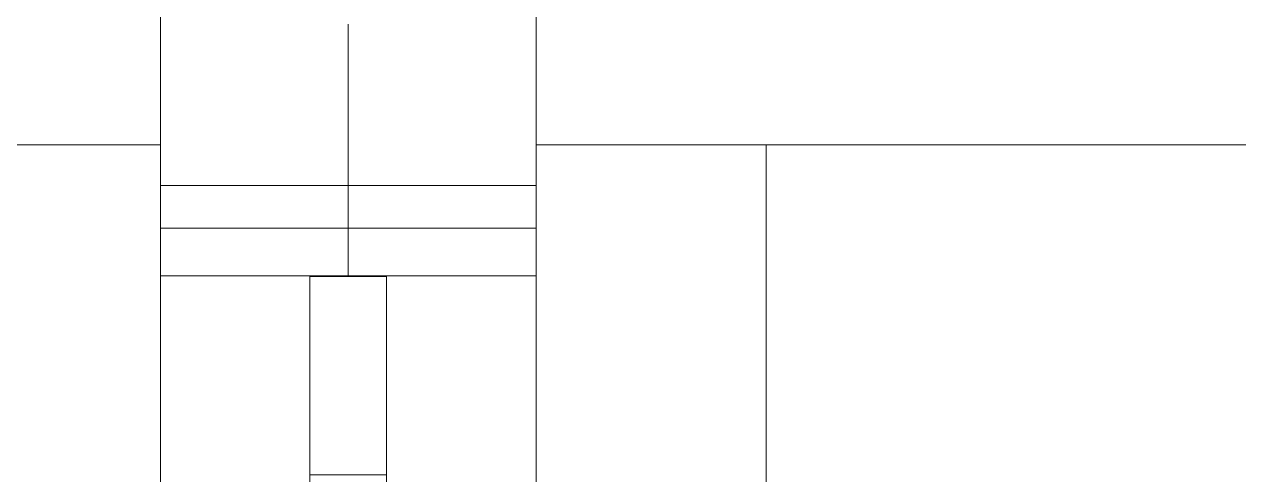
# Model space of a CAD drawing. Header units: millimetres. Extents: x -46169 to 237885, y -84465 to 18123.
# Drawn here: x 171384.9 to 171543.3, y -80546.3 to -80487.6 of the extents above; entities that cross this region are included whole.
import ezdxf

# ---------------------------------------------------------------- set-up
doc = ezdxf.new("R2010")
doc.units = ezdxf.units.MM
doc.header["$MEASUREMENT"] = 0
doc.linetypes.add('Wipeout_Contour', pattern=[1000, 0, -1000])
doc.layers.add('New_A-20-M_Floor_Slab', color=7, linetype='Continuous')
doc.layers.add('New_A-35-M_FFE_Fixed', color=7, linetype='Continuous')
doc.layers.add('New_A-35-M_FFE_Fixed_Pen_No__1', color=7, linetype='Continuous', lineweight=13)

# ---------------------------------------------------------------- blocks, each defined once
blk = doc.blocks.new('Section Elem_134_3', base_point=(129666.67, -84332.61))
at = {"color": 254, "linetype": 'Wipeout_Contour', "lineweight": 0, "ltscale": 3030493.053146351}
blk.add_wipeout([(171402.61, -80549.04), (171408.61, -80549.04), (171408.61, -80601.62), (171402.61, -80601.62), (171402.61, -80615.11), (171422.11, -80615.11), (171422.11, -80599.29), (171419.11, -80599.29), (171419.11, -80601.65), (171409.42, -80601.65), (171409.42, -80549.01), (171419.11, -80549.01), (171419.11, -80551.38), (171422.11, -80551.38), (171422.11, -80520.4), (171402.61, -80520.4)], dxfattribs=at).dxf.layer = 'New_A-20-M_Floor_Slab'
at = {"color": 254, "linetype": 'Wipeout_Contour', "lineweight": 0, "ltscale": 3030896.823076791}
blk.add_wipeout([(171432.11, -80599.29), (171432.11, -80615.11), (171451.61, -80615.11), (171451.61, -80601.62), (171445.61, -80601.62), (171445.61, -80549.04), (171451.61, -80549.04), (171451.61, -80520.4), (171432.11, -80520.4), (171432.11, -80551.38), (171435.11, -80551.38), (171435.11, -80549.01), (171444.8, -80549.01), (171444.8, -80601.65), (171435.11, -80601.65), (171435.11, -80599.29)], dxfattribs=at).dxf.layer = 'New_A-20-M_Floor_Slab'
blk = doc.blocks.new('Section Elem_141_3', base_point=(129666.67, -84332.61))
at = {"color": 254, "linetype": 'Wipeout_Contour', "lineweight": 0, "ltscale": 1134705.855847362}
blk.add_wipeout([(171402.61, -80346.96), (170901.61, -80346.96), (170901.61, -80503.33), (170931.61, -80503.33), (171372.61, -80503.33), (171402.61, -80503.33)], dxfattribs=at).dxf.layer = 'New_A-35-M_FFE_Fixed'
at = {"color": 254, "linetype": 'Wipeout_Contour', "lineweight": 0, "ltscale": 757587.981743}
blk.add_wipeout([(171422.11, -80525.7), (171432.11, -80525.7), (171432.11, -80520.48), (171422.11, -80520.48)], dxfattribs=at).dxf.layer = 'New_A-35-M_FFE_Fixed'
at = {"color": 254, "linetype": 'Wipeout_Contour', "lineweight": 0, "ltscale": 757489.238849}
blk.add_wipeout([(171427.11, -80487.59), (171402.61, -80487.59), (171402.61, -80494.61), (171427.11, -80494.61)], dxfattribs=at).dxf.layer = 'New_A-35-M_FFE_Fixed'
at = {"color": 254, "linetype": 'Wipeout_Contour', "lineweight": 0, "ltscale": 757533.902306}
blk.add_wipeout([(171402.61, -80503.33), (171372.61, -80503.33), (171372.61, -80647.33), (171402.61, -80647.33)], dxfattribs=at).dxf.layer = 'New_A-35-M_FFE_Fixed'
at = {"color": 254, "linetype": 'Wipeout_Contour', "lineweight": 0, "ltscale": 946979.11245}
blk.add_wipeout([(171427.11, -80520.4), (171422.11, -80520.4), (171422.11, -80520.48), (171432.11, -80520.48), (171432.11, -80520.4)], dxfattribs=at).dxf.layer = 'New_A-35-M_FFE_Fixed'
at = {"color": 254, "linetype": 'Wipeout_Contour', "lineweight": 0, "ltscale": 757596.611552}
blk.add_wipeout([(171422.11, -80525.7), (171422.11, -80530.63), (171432.11, -80530.63), (171432.11, -80525.7)], dxfattribs=at).dxf.layer = 'New_A-35-M_FFE_Fixed'
at = {"color": 254, "linetype": 'Wipeout_Contour', "lineweight": 0, "ltscale": 757501.169415}
blk.add_wipeout([(171427.11, -80494.61), (171402.61, -80494.61), (171402.61, -80501.63), (171427.11, -80501.63)], dxfattribs=at).dxf.layer = 'New_A-35-M_FFE_Fixed'
at = {"color": 254, "linetype": 'Wipeout_Contour', "lineweight": 0, "ltscale": 757523.059251}
blk.add_wipeout([(171402.61, -80511.45), (171427.11, -80511.45), (171427.11, -80510.54), (171402.61, -80510.54)], dxfattribs=at).dxf.layer = 'New_A-35-M_FFE_Fixed'
at = {"color": 254, "linetype": 'Wipeout_Contour', "lineweight": 0, "ltscale": 757533.765562}
blk.add_wipeout([(171402.61, -80514.18), (171402.61, -80520.4), (171427.11, -80520.4), (171427.11, -80514.18)], dxfattribs=at).dxf.layer = 'New_A-35-M_FFE_Fixed'
at = {"color": 254, "linetype": 'Wipeout_Contour', "lineweight": 0, "ltscale": 757604.598535}
blk.add_wipeout([(171422.11, -80535.1), (171432.11, -80535.1), (171432.11, -80530.63), (171422.11, -80530.63)], dxfattribs=at).dxf.layer = 'New_A-35-M_FFE_Fixed'
at = {"layer": 'New_A-35-M_FFE_Fixed_Pen_No__1', "linetype": 'Continuous'}
blk.add_line((171402.61, -80520.4), (171427.11, -80520.4), dxfattribs=at)
at = {"color": 254, "linetype": 'Wipeout_Contour', "lineweight": 0, "ltscale": 946879.834254}
blk.add_wipeout([(171402.61, -80508.61), (171427.11, -80508.61), (171427.11, -80501.63), (171402.61, -80501.63), (171402.61, -80503.33)], dxfattribs=at).dxf.layer = 'New_A-35-M_FFE_Fixed'
at = {"color": 254, "linetype": 'Wipeout_Contour', "lineweight": 0, "ltscale": 757528.281999}
blk.add_wipeout([(171402.61, -80514.18), (171427.11, -80514.18), (171427.11, -80513.95), (171402.61, -80513.95)], dxfattribs=at).dxf.layer = 'New_A-35-M_FFE_Fixed'
at = {"color": 254, "linetype": 'Wipeout_Contour', "lineweight": 0, "ltscale": 757611.68732}
blk.add_wipeout([(171422.11, -80535.1), (171422.11, -80538.96), (171432.11, -80538.96), (171432.11, -80535.1)], dxfattribs=at).dxf.layer = 'New_A-35-M_FFE_Fixed'
at = {"layer": 'New_A-35-M_FFE_Fixed_Pen_No__1', "linetype": 'Continuous'}
for p, q in [((171402.61, -80503.33), (171402.61, -80346.96)), ((171372.61, -80503.33), (171402.61, -80503.33))]:
    blk.add_line(p, q, dxfattribs=at)
at = {"color": 254, "linetype": 'Wipeout_Contour', "lineweight": 0, "ltscale": 757519.836732}
blk.add_wipeout([(171402.61, -80509.58), (171427.11, -80509.58), (171427.11, -80508.61), (171402.61, -80508.61)], dxfattribs=at).dxf.layer = 'New_A-35-M_FFE_Fixed'
at = {"color": 254, "linetype": 'Wipeout_Contour', "lineweight": 0, "ltscale": 757526.918476}
blk.add_wipeout([(171402.61, -80513.55), (171427.11, -80513.55), (171427.11, -80512.98), (171402.61, -80512.98)], dxfattribs=at).dxf.layer = 'New_A-35-M_FFE_Fixed'
at = {"color": 254, "linetype": 'Wipeout_Contour', "lineweight": 0, "ltscale": 757617.651227}
blk.add_wipeout([(171432.11, -80538.96), (171422.11, -80538.96), (171422.11, -80542.11), (171432.11, -80542.11)], dxfattribs=at).dxf.layer = 'New_A-35-M_FFE_Fixed'
at = {"layer": 'New_A-35-M_FFE_Fixed_Pen_No__1', "linetype": 'Continuous'}
blk.add_line((171402.61, -80508.61), (171427.11, -80508.61), dxfattribs=at)
at = {"color": 254, "linetype": 'Wipeout_Contour', "lineweight": 0, "ltscale": 757521.474734}
blk.add_wipeout([(171402.61, -80510.54), (171427.11, -80510.54), (171427.11, -80509.58), (171402.61, -80509.58)], dxfattribs=at).dxf.layer = 'New_A-35-M_FFE_Fixed'
at = {"color": 254, "linetype": 'Wipeout_Contour', "lineweight": 0, "ltscale": 757525.833359}
blk.add_wipeout([(171402.61, -80512.98), (171427.11, -80512.98), (171427.11, -80512.27), (171402.61, -80512.27)], dxfattribs=at).dxf.layer = 'New_A-35-M_FFE_Fixed'
at = {"color": 254, "linetype": 'Wipeout_Contour', "lineweight": 0, "ltscale": 757622.29952}
blk.add_wipeout([(171422.11, -80544.43), (171432.11, -80544.43), (171432.11, -80542.11), (171422.11, -80542.11)], dxfattribs=at).dxf.layer = 'New_A-35-M_FFE_Fixed'
at = {"color": 254, "linetype": 'Wipeout_Contour', "lineweight": 0, "ltscale": 757524.530599}
blk.add_wipeout([(171402.61, -80512.27), (171427.11, -80512.27), (171427.11, -80511.45), (171402.61, -80511.45)], dxfattribs=at).dxf.layer = 'New_A-35-M_FFE_Fixed'
at = {"color": 254, "linetype": 'Wipeout_Contour', "lineweight": 0, "ltscale": 757527.745068}
blk.add_wipeout([(171402.61, -80513.95), (171427.11, -80513.95), (171427.11, -80513.55), (171402.61, -80513.55)], dxfattribs=at).dxf.layer = 'New_A-35-M_FFE_Fixed'
at = {"color": 254, "linetype": 'Wipeout_Contour', "lineweight": 0, "ltscale": 757625.48353}
blk.add_wipeout([(171422.11, -80545.85), (171432.11, -80545.85), (171432.11, -80544.43), (171422.11, -80544.43)], dxfattribs=at).dxf.layer = 'New_A-35-M_FFE_Fixed'
at = {"layer": 'New_A-35-M_FFE_Fixed_Pen_No__1', "linetype": 'Continuous'}
for p, q in [((171402.61, -80647.33), (171402.61, -80503.33)), ((171402.61, -80514.18), (171427.11, -80514.18))]:
    blk.add_line(p, q, dxfattribs=at)
at = {"color": 254, "linetype": 'Wipeout_Contour', "lineweight": 0, "ltscale": 757627.101409}
blk.add_wipeout([(171422.11, -80545.85), (171422.11, -80546.33), (171432.11, -80546.33), (171432.11, -80545.85)], dxfattribs=at).dxf.layer = 'New_A-35-M_FFE_Fixed'
blk = doc.blocks.new('Section Elem_142_3', base_point=(129666.67, -84332.61))
at = {"layer": 'New_A-35-M_FFE_Fixed_Pen_No__1', "linetype": 'Continuous'}
for p, q in [((171422.11, -80520.48), (171422.11, -80520.4)), ((171422.11, -80525.7), (171422.11, -80520.48)), ((171422.11, -80530.63), (171422.11, -80525.7)), ((171432.11, -80530.63), (171432.11, -80525.7)), ((171422.11, -80535.1), (171422.11, -80530.63)), ((171432.11, -80535.1), (171432.11, -80530.63)), ((171422.11, -80538.96), (171422.11, -80535.1)), ((171432.11, -80538.96), (171432.11, -80535.1)), ((171422.11, -80542.11), (171422.11, -80538.96)), ((171432.11, -80542.11), (171432.11, -80538.96)), ((171422.11, -80544.43), (171422.11, -80542.11)), ((171432.11, -80544.43), (171432.11, -80542.11)), ((171422.11, -80545.85), (171422.11, -80544.43)), ((171432.11, -80545.85), (171432.11, -80544.43)), ((171422.11, -80546.33), (171422.11, -80545.85)), ((171432.11, -80546.33), (171422.11, -80546.33)), ((171422.11, -80548.19), (171422.11, -80546.33)), ((171432.11, -80546.33), (171432.11, -80545.85)), ((171432.11, -80548.19), (171432.11, -80546.33))]:
    blk.add_line(p, q, dxfattribs=at)
at = {"color": 254, "linetype": 'Wipeout_Contour', "lineweight": 0, "ltscale": 1137693.232729627}
blk.add_wipeout([(171451.61, -80346.96), (171451.61, -80503.33), (171481.61, -80503.33), (171922.61, -80503.33), (171952.61, -80503.33), (171952.61, -80346.96)], dxfattribs=at).dxf.layer = 'New_A-35-M_FFE_Fixed'
at = {"color": 254, "linetype": 'Wipeout_Contour', "lineweight": 0, "ltscale": 757577.947263}
blk.add_wipeout([(171427.11, -80494.61), (171451.61, -80494.61), (171451.61, -80487.59), (171427.11, -80487.59)], dxfattribs=at).dxf.layer = 'New_A-35-M_FFE_Fixed'
at = {"color": 254, "linetype": 'Wipeout_Contour', "lineweight": 0, "ltscale": 758662.442204}
blk.add_wipeout([(171481.61, -80635.33), (171922.61, -80635.33), (171922.61, -80503.33), (171481.61, -80503.33)], dxfattribs=at).dxf.layer = 'New_A-35-M_FFE_Fixed'
at = {"color": 254, "linetype": 'Wipeout_Contour', "lineweight": 0, "ltscale": 757589.876431}
blk.add_wipeout([(171427.11, -80501.63), (171451.61, -80501.63), (171451.61, -80494.61), (171427.11, -80494.61)], dxfattribs=at).dxf.layer = 'New_A-35-M_FFE_Fixed'
at = {"color": 254, "linetype": 'Wipeout_Contour', "lineweight": 0, "ltscale": 757819.887069}
blk.add_wipeout([(171451.61, -80503.33), (171451.61, -80647.33), (171481.61, -80647.33), (171481.61, -80503.33)], dxfattribs=at).dxf.layer = 'New_A-35-M_FFE_Fixed'
at = {"layer": 'New_A-35-M_FFE_Fixed_Pen_No__1', "linetype": 'Continuous'}
for p, q in [((171427.11, -80494.61), (171427.11, -80487.59)), ((171481.61, -80647.33), (171481.61, -80503.33)), ((171922.61, -80503.33), (171481.61, -80503.33))]:
    blk.add_line(p, q, dxfattribs=at)
at = {"color": 254, "linetype": 'Wipeout_Contour', "lineweight": 0, "ltscale": 947011.987675}
blk.add_wipeout([(171451.61, -80501.63), (171427.11, -80501.63), (171427.11, -80508.61), (171451.61, -80508.61), (171451.61, -80503.33)], dxfattribs=at).dxf.layer = 'New_A-35-M_FFE_Fixed'
at = {"color": 254, "linetype": 'Wipeout_Contour', "lineweight": 0, "ltscale": 757611.763714}
blk.add_wipeout([(171427.11, -80511.45), (171451.61, -80511.45), (171451.61, -80510.54), (171427.11, -80510.54)], dxfattribs=at).dxf.layer = 'New_A-35-M_FFE_Fixed'
at = {"color": 254, "linetype": 'Wipeout_Contour', "lineweight": 0, "ltscale": 757622.468766}
blk.add_wipeout([(171427.11, -80514.18), (171427.11, -80520.4), (171451.61, -80520.4), (171451.61, -80514.18)], dxfattribs=at).dxf.layer = 'New_A-35-M_FFE_Fixed'
at = {"layer": 'New_A-35-M_FFE_Fixed_Pen_No__1', "linetype": 'Continuous'}
for p, q in [((171451.61, -80503.33), (171451.61, -80346.96)), ((171427.11, -80501.63), (171427.11, -80494.61)), ((171481.61, -80503.33), (171451.61, -80503.33)), ((171432.11, -80520.48), (171422.11, -80520.48)), ((171451.61, -80520.4), (171427.11, -80520.4)), ((171432.11, -80520.48), (171432.11, -80520.4)), ((171432.11, -80525.7), (171432.11, -80520.48))]:
    blk.add_line(p, q, dxfattribs=at)
at = {"color": 254, "linetype": 'Wipeout_Contour', "lineweight": 0, "ltscale": 757608.541569}
blk.add_wipeout([(171427.11, -80509.58), (171451.61, -80509.58), (171451.61, -80508.61), (171427.11, -80508.61)], dxfattribs=at).dxf.layer = 'New_A-35-M_FFE_Fixed'
at = {"color": 254, "linetype": 'Wipeout_Contour', "lineweight": 0, "ltscale": 757616.985851}
blk.add_wipeout([(171427.11, -80514.18), (171451.61, -80514.18), (171451.61, -80513.95), (171427.11, -80513.95)], dxfattribs=at).dxf.layer = 'New_A-35-M_FFE_Fixed'
at = {"layer": 'New_A-35-M_FFE_Fixed_Pen_No__1', "linetype": 'Continuous'}
for p, q in [((171427.11, -80508.61), (171427.11, -80501.63)), ((171451.61, -80508.61), (171427.11, -80508.61))]:
    blk.add_line(p, q, dxfattribs=at)
at = {"color": 254, "linetype": 'Wipeout_Contour', "lineweight": 0, "ltscale": 757610.179385}
blk.add_wipeout([(171427.11, -80510.54), (171451.61, -80510.54), (171451.61, -80509.58), (171427.11, -80509.58)], dxfattribs=at).dxf.layer = 'New_A-35-M_FFE_Fixed'
at = {"color": 254, "linetype": 'Wipeout_Contour', "lineweight": 0, "ltscale": 757615.622484}
blk.add_wipeout([(171427.11, -80513.55), (171451.61, -80513.55), (171451.61, -80512.98), (171427.11, -80512.98)], dxfattribs=at).dxf.layer = 'New_A-35-M_FFE_Fixed'
at = {"layer": 'New_A-35-M_FFE_Fixed_Pen_No__1', "linetype": 'Continuous'}
for p, q in [((171427.11, -80509.58), (171427.11, -80508.61)), ((171427.11, -80510.54), (171427.11, -80509.58))]:
    blk.add_line(p, q, dxfattribs=at)
at = {"color": 254, "linetype": 'Wipeout_Contour', "lineweight": 0, "ltscale": 757614.5375}
blk.add_wipeout([(171427.11, -80512.98), (171451.61, -80512.98), (171451.61, -80512.27), (171427.11, -80512.27)], dxfattribs=at).dxf.layer = 'New_A-35-M_FFE_Fixed'
at = {"color": 254, "linetype": 'Wipeout_Contour', "lineweight": 0, "ltscale": 757613.234889}
blk.add_wipeout([(171427.11, -80512.27), (171451.61, -80512.27), (171451.61, -80511.45), (171427.11, -80511.45)], dxfattribs=at).dxf.layer = 'New_A-35-M_FFE_Fixed'
at = {"color": 254, "linetype": 'Wipeout_Contour', "lineweight": 0, "ltscale": 757616.448977}
blk.add_wipeout([(171427.11, -80513.95), (171451.61, -80513.95), (171451.61, -80513.55), (171427.11, -80513.55)], dxfattribs=at).dxf.layer = 'New_A-35-M_FFE_Fixed'
at = {"layer": 'New_A-35-M_FFE_Fixed_Pen_No__1', "linetype": 'Continuous'}
for p, q in [((171451.61, -80647.33), (171451.61, -80503.33)), ((171427.11, -80511.45), (171427.11, -80510.54)), ((171427.11, -80512.27), (171427.11, -80511.45)), ((171427.11, -80512.98), (171427.11, -80512.27)), ((171427.11, -80513.55), (171427.11, -80512.98)), ((171427.11, -80513.95), (171427.11, -80513.55)), ((171427.11, -80514.18), (171427.11, -80513.95)), ((171427.11, -80520.4), (171427.11, -80514.18)), ((171451.61, -80514.18), (171427.11, -80514.18))]:
    blk.add_line(p, q, dxfattribs=at)

msp = doc.modelspace()

# ---------------------------------------------------------------- block references
at = {"layer": 'New_A-20-M_Floor_Slab'}
msp.add_blockref('Section Elem_134_3', (129666.67, -84332.61), dxfattribs=at)

# ---------------------------------------------------------------- next in the draw order: block references
at = {"layer": 'New_A-35-M_FFE_Fixed'}
msp.add_blockref('Section Elem_141_3', (129666.67, -84332.61), dxfattribs=at)

# ---------------------------------------------------------------- next in the draw order: block references
msp.add_blockref('Section Elem_142_3', (129666.67, -84332.61), dxfattribs=at)

doc.saveas('drawing.dxf')
